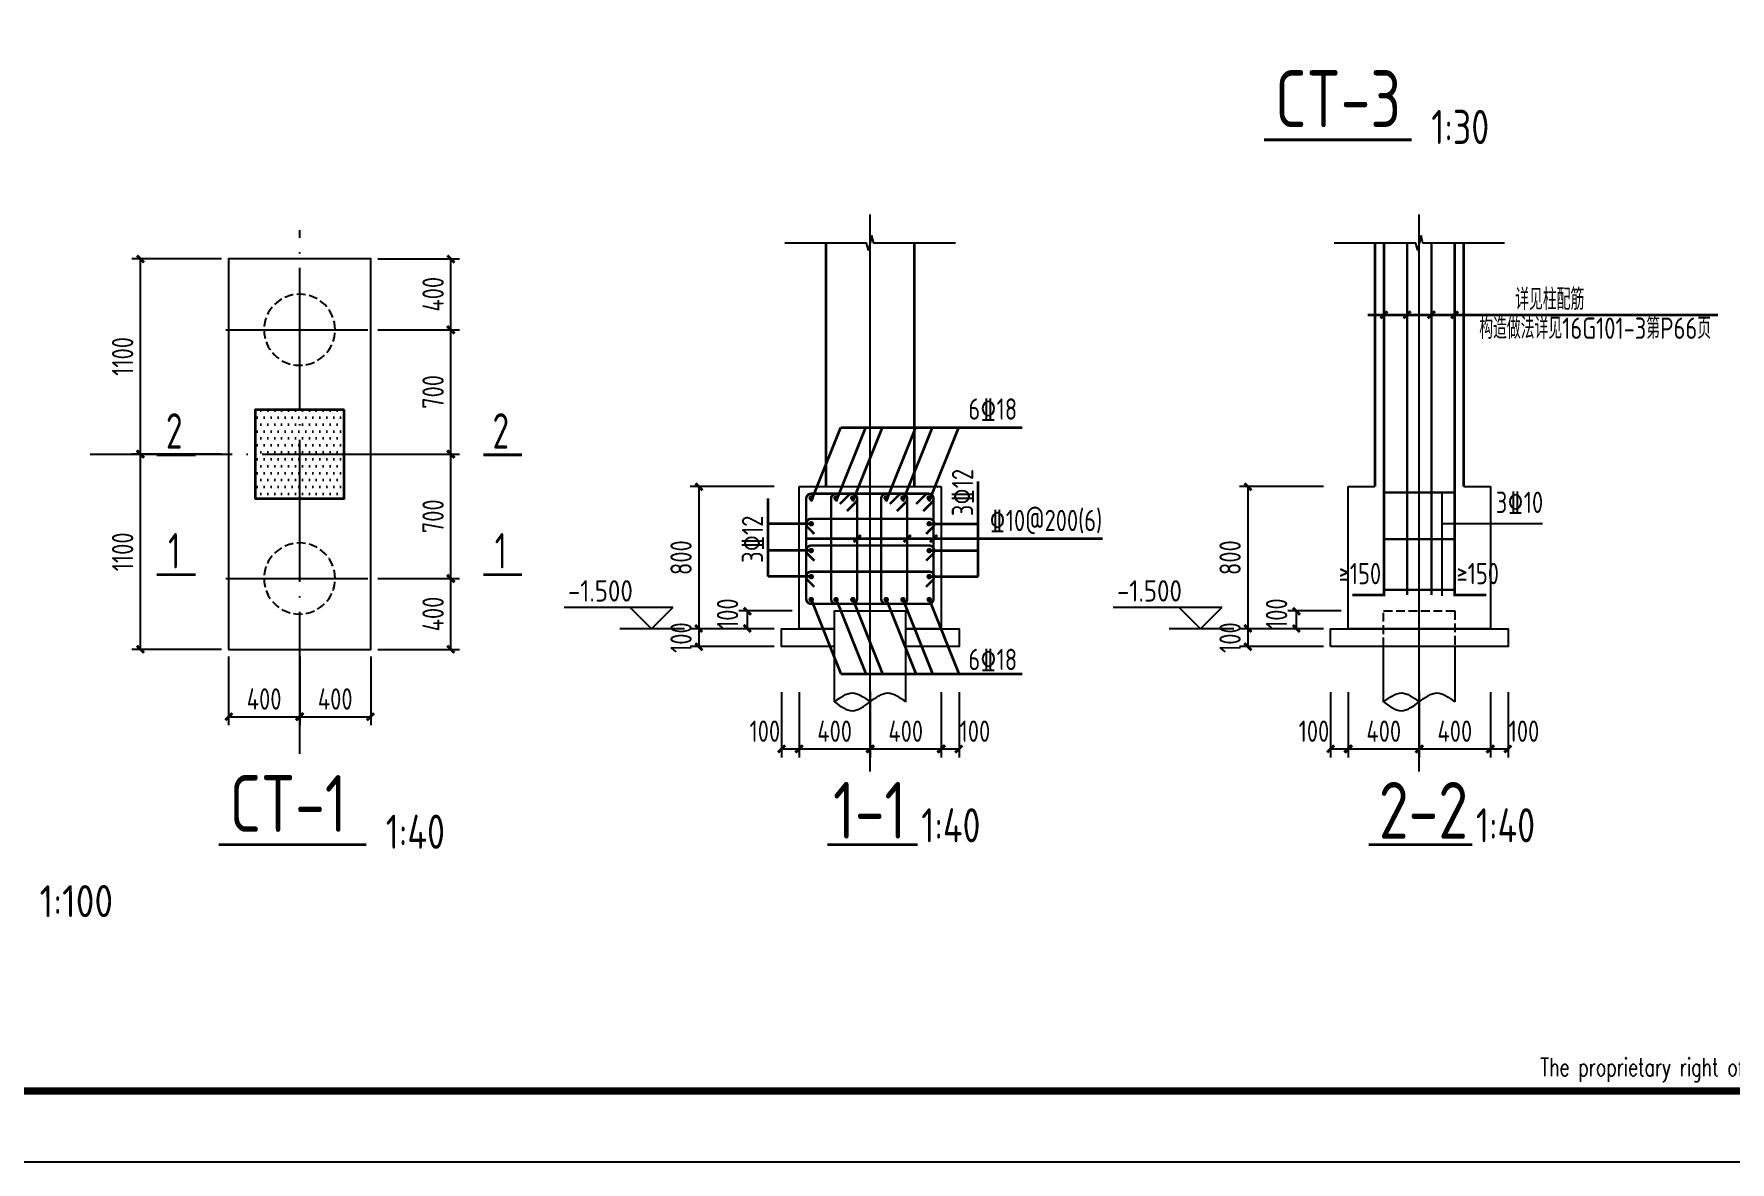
# Model space of a CAD drawing. Header units: millimetres. Extents: x 865490 to 879904, y 39442 to 44891.
# Drawn here: x 868209.7 to 868448.4, y 39455.4 to 39614.2 of the extents above; entities that cross this region are included whole.
import ezdxf
from ezdxf.enums import TextEntityAlignment as Align

# ---------------------------------------------------------------- set-up
doc = ezdxf.new("R2010")
doc.units = ezdxf.units.MM
doc.header["$LTSCALE"] = 1000
doc.header["$MEASUREMENT"] = 0
doc.linetypes.add('DASH', pattern=[0.35, 0.25, -0.1])
doc.linetypes.add('DOTE', pattern=[2.42, 2, -0.2, 0.02, -0.2])
for name, color, linetype in [('1507', 6, 'Continuous'), ('DIM', 7, 'Continuous'), ('DOTE', 1, 'DOTE'), ('垫层', 8, 'Continuous'), ('承台轮廓', 7, 'Continuous'), ('文字', 7, 'Continuous'), ('桩', 6, 'Continuous'), ('梁标注', 7, 'Continuous')]:
    doc.layers.add(name, color=color, linetype=linetype)
doc.layers.add('基础钢筋', color=1, linetype='Continuous', lineweight=50)
doc.layers.add('砼柱', color=2, linetype='Continuous', lineweight=35)
doc.styles.add('ECEC_TQ', font='txt_l.shx', dxfattribs={"bigfont": 'hztxt_l.shx'})
doc.styles.add('GBHZ', font='gbenor.shx', dxfattribs={"width": 0.9, "bigfont": 'gbcbig.shx'})
doc.dimstyles.new('Y40', dxfattribs={"dimscale": 0, "dimtxt": 3, "dimasz": 0.01, "dimexe": 1.2, "dimexo": 1, "dimgap": 1, "dimtad": 1, "dimdec": 0, "dimlfac": 40, "dimzin": 0, "dimdsep": 46, "dimtxsty": 'GBHZ', "dimblk1": 'DX', "dimblk2": 'DX', "dimsah": 1, "dimcen": 0.09, "dimdle": 1, "dimadec": 0, "dimazin": 0, "dimtfac": 1, "dimtdec": 0, "dimtix": 1, "dimtmove": 2, "dimatfit": 3, "dimldrblk": 'DX', "dimfxl": 0, "dimtolj": 1, "dimtzin": 0, "dimarcsym": 0})

# ---------------------------------------------------------------- blocks, each defined once
blk = doc.blocks.new('DX')
at = {"color": 0, "linetype": 'ByBlock', "const_width": 40}
blk.add_lwpolyline([(-54, -51), (46, 49)], dxfattribs=at)
blk = doc.blocks.new('*D1594')
at = {"layer": 'Defpoints', "color": 0, "transparency": 16777216}
for p in [(868314.87, 39530.47), (868303.26, 39527.97), (868314.87, 39527.97)]:
    blk.add_point(p, dxfattribs=at)
at = {"layer": 'dim', "color": 0, "lineweight": -2, "transparency": 16777216}
for p, q in [((868313.87, 39530.47), (868302.06, 39530.47)), ((868303.26, 39530.48), (868303.26, 39530.49)), ((868303.26, 39530.47), (868303.26, 39527.97)), ((868313.87, 39527.97), (868302.06, 39527.97)), ((868303.26, 39527.96), (868303.26, 39527.95))]:
    blk.add_line(p, q, dxfattribs=at)
at = {"layer": 'dim', "color": 0, "lineweight": -2, "transparency": 16777216, "xscale": 0.01, "yscale": 0.01, "zscale": 0.01}
for p, rotation in [((868303.26, 39530.47), 270), ((868303.26, 39527.97), 90)]:
    blk.add_blockref('DX', p, dxfattribs=dict(at, rotation=rotation))
at = {"layer": 'dim', "color": 0, "transparency": 16777216, "insert": (868300.76, 39529.22), "char_height": 3, "attachment_point": 5, "rotation": 90, "style": 'GBHZ'}
blk.add_mtext('\\A1;100', dxfattribs=at)
blk = doc.blocks.new('*D1595')
at = {"layer": 'Defpoints', "color": 0, "transparency": 16777216}
for p in [(868314.87, 39550.47), (868303.26, 39530.47), (868314.87, 39530.47)]:
    blk.add_point(p, dxfattribs=at)
at = {"layer": 'dim', "color": 0, "lineweight": -2, "transparency": 16777216}
for p, q in [((868313.87, 39550.47), (868302.06, 39550.47)), ((868303.26, 39550.46), (868303.26, 39530.48)), ((868313.87, 39530.47), (868302.06, 39530.47))]:
    blk.add_line(p, q, dxfattribs=at)
at = {"layer": 'dim', "color": 0, "lineweight": -2, "transparency": 16777216, "xscale": 0.01, "yscale": 0.01, "zscale": 0.01}
for p, rotation in [((868303.26, 39550.47), 90), ((868303.26, 39530.47), 270)]:
    blk.add_blockref('DX', p, dxfattribs=dict(at, rotation=rotation))
at = {"layer": 'dim', "color": 0, "transparency": 16777216, "insert": (868300.76, 39540.47), "char_height": 3, "attachment_point": 5, "rotation": 90, "style": 'GBHZ'}
blk.add_mtext('\\A1;800', dxfattribs=at)
blk = doc.blocks.new('*D1596')
at = {"layer": 'Defpoints', "color": 0, "transparency": 16777216}
for p in [(868314.87, 39522.55), (868317.37, 39522.55), (868317.37, 39513.55)]:
    blk.add_point(p, dxfattribs=at)
at = {"layer": 'dim', "color": 0, "lineweight": -2, "transparency": 16777216}
for p, q in [((868314.87, 39521.55), (868314.87, 39512.35)), ((868317.37, 39521.55), (868317.37, 39512.35)), ((868314.88, 39513.55), (868317.36, 39513.55))]:
    blk.add_line(p, q, dxfattribs=at)
at = {"layer": 'dim', "color": 0, "lineweight": -2, "transparency": 16777216, "xscale": 0.01, "yscale": 0.01, "zscale": 0.01, "rotation": 180}
blk.add_blockref('DX', (868314.87, 39513.55), dxfattribs=at)
at = {"layer": 'dim', "color": 0, "lineweight": -2, "transparency": 16777216, "xscale": 0.01, "yscale": 0.01, "zscale": 0.01}
blk.add_blockref('DX', (868317.37, 39513.55), dxfattribs=at)
at = {"layer": 'dim', "color": 0, "transparency": 16777216, "insert": (868312.55, 39516.05), "char_height": 3, "attachment_point": 5, "style": 'GBHZ'}
blk.add_mtext('\\A1;100', dxfattribs=at)
blk = doc.blocks.new('*D1597')
at = {"layer": 'Defpoints', "color": 0, "transparency": 16777216}
for p in [(868337.37, 39522.55), (868339.87, 39522.55), (868339.87, 39513.55)]:
    blk.add_point(p, dxfattribs=at)
at = {"layer": 'dim', "color": 0, "lineweight": -2, "transparency": 16777216}
for p, q in [((868337.37, 39521.55), (868337.37, 39512.35)), ((868339.87, 39521.55), (868339.87, 39512.35)), ((868337.38, 39513.55), (868339.86, 39513.55))]:
    blk.add_line(p, q, dxfattribs=at)
at = {"layer": 'dim', "color": 0, "lineweight": -2, "transparency": 16777216, "xscale": 0.01, "yscale": 0.01, "zscale": 0.01, "rotation": 180}
blk.add_blockref('DX', (868337.37, 39513.55), dxfattribs=at)
at = {"layer": 'dim', "color": 0, "lineweight": -2, "transparency": 16777216, "xscale": 0.01, "yscale": 0.01, "zscale": 0.01}
blk.add_blockref('DX', (868339.87, 39513.55), dxfattribs=at)
at = {"layer": 'dim', "color": 0, "transparency": 16777216, "insert": (868342.11, 39516.05), "char_height": 3, "attachment_point": 5, "style": 'GBHZ'}
blk.add_mtext('\\A1;100', dxfattribs=at)
blk = doc.blocks.new('*D1606')
at = {"layer": 'Defpoints', "color": 0, "transparency": 16777216}
for p in [(868317.37, 39522.55), (868327.37, 39522.65), (868327.37, 39513.55)]:
    blk.add_point(p, dxfattribs=at)
at = {"layer": 'dim', "color": 0, "lineweight": -2, "transparency": 16777216}
for p, q in [((868317.37, 39521.55), (868317.37, 39512.35)), ((868327.37, 39521.65), (868327.37, 39512.35)), ((868317.38, 39513.55), (868327.36, 39513.55))]:
    blk.add_line(p, q, dxfattribs=at)
at = {"layer": 'dim', "color": 0, "lineweight": -2, "transparency": 16777216, "xscale": 0.01, "yscale": 0.01, "zscale": 0.01, "rotation": 180}
blk.add_blockref('DX', (868317.37, 39513.55), dxfattribs=at)
at = {"layer": 'dim', "color": 0, "lineweight": -2, "transparency": 16777216, "xscale": 0.01, "yscale": 0.01, "zscale": 0.01}
blk.add_blockref('DX', (868327.37, 39513.55), dxfattribs=at)
at = {"layer": 'dim', "color": 0, "transparency": 16777216, "insert": (868322.37, 39516.05), "char_height": 3, "attachment_point": 5, "style": 'GBHZ'}
blk.add_mtext('\\A1;400', dxfattribs=at)
blk = doc.blocks.new('*D1607')
at = {"layer": 'Defpoints', "color": 0, "transparency": 16777216}
for p in [(868327.37, 39522.65), (868337.37, 39522.55), (868337.37, 39513.55)]:
    blk.add_point(p, dxfattribs=at)
at = {"layer": 'dim', "color": 0, "lineweight": -2, "transparency": 16777216}
for p, q in [((868327.37, 39521.65), (868327.37, 39512.35)), ((868337.37, 39521.55), (868337.37, 39512.35)), ((868327.38, 39513.55), (868337.36, 39513.55))]:
    blk.add_line(p, q, dxfattribs=at)
at = {"layer": 'dim', "color": 0, "lineweight": -2, "transparency": 16777216, "xscale": 0.01, "yscale": 0.01, "zscale": 0.01, "rotation": 180}
blk.add_blockref('DX', (868327.37, 39513.55), dxfattribs=at)
at = {"layer": 'dim', "color": 0, "lineweight": -2, "transparency": 16777216, "xscale": 0.01, "yscale": 0.01, "zscale": 0.01}
blk.add_blockref('DX', (868337.37, 39513.55), dxfattribs=at)
at = {"layer": 'dim', "color": 0, "transparency": 16777216, "insert": (868332.37, 39516.05), "char_height": 3, "attachment_point": 5, "style": 'GBHZ'}
blk.add_mtext('\\A1;400', dxfattribs=at)
blk = doc.blocks.new('*D1608')
at = {"layer": 'Defpoints', "color": 0, "transparency": 16777216}
for p in [(868310.09, 39532.97), (868317.37, 39532.97), (868314.87, 39530.47)]:
    blk.add_point(p, dxfattribs=at)
at = {"layer": 'dim', "color": 0, "lineweight": -2, "transparency": 16777216}
for p, q in [((868316.37, 39532.97), (868308.89, 39532.97)), ((868310.09, 39530.48), (868310.09, 39532.96)), ((868313.87, 39530.47), (868308.89, 39530.47))]:
    blk.add_line(p, q, dxfattribs=at)
at = {"layer": 'dim', "color": 0, "lineweight": -2, "transparency": 16777216, "xscale": 0.01, "yscale": 0.01, "zscale": 0.01}
for p, rotation in [((868310.09, 39532.97), 90), ((868310.09, 39530.47), 270)]:
    blk.add_blockref('DX', p, dxfattribs=dict(at, rotation=rotation))
at = {"layer": 'dim', "color": 0, "transparency": 16777216, "insert": (868307.3, 39532.59), "char_height": 3, "attachment_point": 5, "rotation": 90, "style": 'GBHZ'}
blk.add_mtext('\\A1;100', dxfattribs=at)
blk = doc.blocks.new('*D1609')
at = {"layer": 'Defpoints', "color": 0, "transparency": 16777216}
for p in [(868392.13, 39530.47), (868380.51, 39527.97), (868392.13, 39527.97)]:
    blk.add_point(p, dxfattribs=at)
at = {"layer": 'dim', "color": 0, "lineweight": -2, "transparency": 16777216}
for p, q in [((868391.13, 39530.47), (868379.31, 39530.47)), ((868380.51, 39530.48), (868380.51, 39530.49)), ((868380.51, 39530.47), (868380.51, 39527.97)), ((868391.13, 39527.97), (868379.31, 39527.97)), ((868380.51, 39527.96), (868380.51, 39527.95))]:
    blk.add_line(p, q, dxfattribs=at)
at = {"layer": 'dim', "color": 0, "lineweight": -2, "transparency": 16777216, "xscale": 0.01, "yscale": 0.01, "zscale": 0.01}
for p, rotation in [((868380.51, 39530.47), 270), ((868380.51, 39527.97), 90)]:
    blk.add_blockref('DX', p, dxfattribs=dict(at, rotation=rotation))
at = {"layer": 'dim', "color": 0, "transparency": 16777216, "insert": (868378.01, 39529.22), "char_height": 3, "attachment_point": 5, "rotation": 90, "style": 'GBHZ'}
blk.add_mtext('\\A1;100', dxfattribs=at)
blk = doc.blocks.new('*D1610')
at = {"layer": 'Defpoints', "color": 0, "transparency": 16777216}
for p in [(868392.13, 39550.47), (868380.51, 39530.47), (868392.13, 39530.47)]:
    blk.add_point(p, dxfattribs=at)
at = {"layer": 'dim', "color": 0, "lineweight": -2, "transparency": 16777216}
for p, q in [((868391.13, 39550.47), (868379.31, 39550.47)), ((868380.51, 39550.46), (868380.51, 39530.48)), ((868391.13, 39530.47), (868379.31, 39530.47))]:
    blk.add_line(p, q, dxfattribs=at)
at = {"layer": 'dim', "color": 0, "lineweight": -2, "transparency": 16777216, "xscale": 0.01, "yscale": 0.01, "zscale": 0.01}
for p, rotation in [((868380.51, 39550.47), 90), ((868380.51, 39530.47), 270)]:
    blk.add_blockref('DX', p, dxfattribs=dict(at, rotation=rotation))
at = {"layer": 'dim', "color": 0, "transparency": 16777216, "insert": (868378.01, 39540.47), "char_height": 3, "attachment_point": 5, "rotation": 90, "style": 'GBHZ'}
blk.add_mtext('\\A1;800', dxfattribs=at)
blk = doc.blocks.new('*D1611')
at = {"layer": 'Defpoints', "color": 0, "transparency": 16777216}
for p in [(868392.13, 39522.55), (868394.63, 39522.55), (868394.63, 39513.55)]:
    blk.add_point(p, dxfattribs=at)
at = {"layer": 'dim', "color": 0, "lineweight": -2, "transparency": 16777216}
for p, q in [((868392.13, 39521.55), (868392.13, 39512.35)), ((868394.63, 39521.55), (868394.63, 39512.35)), ((868392.14, 39513.55), (868394.62, 39513.55))]:
    blk.add_line(p, q, dxfattribs=at)
at = {"layer": 'dim', "color": 0, "lineweight": -2, "transparency": 16777216, "xscale": 0.01, "yscale": 0.01, "zscale": 0.01, "rotation": 180}
blk.add_blockref('DX', (868392.13, 39513.55), dxfattribs=at)
at = {"layer": 'dim', "color": 0, "lineweight": -2, "transparency": 16777216, "xscale": 0.01, "yscale": 0.01, "zscale": 0.01}
blk.add_blockref('DX', (868394.63, 39513.55), dxfattribs=at)
at = {"layer": 'dim', "color": 0, "transparency": 16777216, "insert": (868389.81, 39516.05), "char_height": 3, "attachment_point": 5, "style": 'GBHZ'}
blk.add_mtext('\\A1;100', dxfattribs=at)
blk = doc.blocks.new('*D1612')
at = {"layer": 'Defpoints', "color": 0, "transparency": 16777216}
for p in [(868414.63, 39522.55), (868417.13, 39522.55), (868417.13, 39513.55)]:
    blk.add_point(p, dxfattribs=at)
at = {"layer": 'dim', "color": 0, "lineweight": -2, "transparency": 16777216}
for p, q in [((868414.63, 39521.55), (868414.63, 39512.35)), ((868417.13, 39521.55), (868417.13, 39512.35)), ((868414.64, 39513.55), (868417.12, 39513.55))]:
    blk.add_line(p, q, dxfattribs=at)
at = {"layer": 'dim', "color": 0, "lineweight": -2, "transparency": 16777216, "xscale": 0.01, "yscale": 0.01, "zscale": 0.01, "rotation": 180}
blk.add_blockref('DX', (868414.63, 39513.55), dxfattribs=at)
at = {"layer": 'dim', "color": 0, "lineweight": -2, "transparency": 16777216, "xscale": 0.01, "yscale": 0.01, "zscale": 0.01}
blk.add_blockref('DX', (868417.13, 39513.55), dxfattribs=at)
at = {"layer": 'dim', "color": 0, "transparency": 16777216, "insert": (868419.36, 39516.05), "char_height": 3, "attachment_point": 5, "style": 'GBHZ'}
blk.add_mtext('\\A1;100', dxfattribs=at)
blk = doc.blocks.new('*D1613')
at = {"layer": 'Defpoints', "color": 0, "transparency": 16777216}
for p in [(868394.63, 39522.55), (868404.63, 39522.65), (868404.63, 39513.55)]:
    blk.add_point(p, dxfattribs=at)
at = {"layer": 'dim', "color": 0, "lineweight": -2, "transparency": 16777216}
for p, q in [((868394.63, 39521.55), (868394.63, 39512.35)), ((868404.63, 39521.65), (868404.63, 39512.35)), ((868394.64, 39513.55), (868404.62, 39513.55))]:
    blk.add_line(p, q, dxfattribs=at)
at = {"layer": 'dim', "color": 0, "lineweight": -2, "transparency": 16777216, "xscale": 0.01, "yscale": 0.01, "zscale": 0.01, "rotation": 180}
blk.add_blockref('DX', (868394.63, 39513.55), dxfattribs=at)
at = {"layer": 'dim', "color": 0, "lineweight": -2, "transparency": 16777216, "xscale": 0.01, "yscale": 0.01, "zscale": 0.01}
blk.add_blockref('DX', (868404.63, 39513.55), dxfattribs=at)
at = {"layer": 'dim', "color": 0, "transparency": 16777216, "insert": (868399.63, 39516.05), "char_height": 3, "attachment_point": 5, "style": 'GBHZ'}
blk.add_mtext('\\A1;400', dxfattribs=at)
blk = doc.blocks.new('*D1614')
at = {"layer": 'Defpoints', "color": 0, "transparency": 16777216}
for p in [(868404.63, 39522.65), (868414.63, 39522.55), (868414.63, 39513.55)]:
    blk.add_point(p, dxfattribs=at)
at = {"layer": 'dim', "color": 0, "lineweight": -2, "transparency": 16777216}
for p, q in [((868404.63, 39521.65), (868404.63, 39512.35)), ((868414.63, 39521.55), (868414.63, 39512.35)), ((868404.64, 39513.55), (868414.62, 39513.55))]:
    blk.add_line(p, q, dxfattribs=at)
at = {"layer": 'dim', "color": 0, "lineweight": -2, "transparency": 16777216, "xscale": 0.01, "yscale": 0.01, "zscale": 0.01, "rotation": 180}
blk.add_blockref('DX', (868404.63, 39513.55), dxfattribs=at)
at = {"layer": 'dim', "color": 0, "lineweight": -2, "transparency": 16777216, "xscale": 0.01, "yscale": 0.01, "zscale": 0.01}
blk.add_blockref('DX', (868414.63, 39513.55), dxfattribs=at)
at = {"layer": 'dim', "color": 0, "transparency": 16777216, "insert": (868409.63, 39516.05), "char_height": 3, "attachment_point": 5, "style": 'GBHZ'}
blk.add_mtext('\\A1;400', dxfattribs=at)
blk = doc.blocks.new('*D1615')
at = {"layer": 'Defpoints', "color": 0, "transparency": 16777216}
for p in [(868387.35, 39532.97), (868394.63, 39532.97), (868392.13, 39530.47)]:
    blk.add_point(p, dxfattribs=at)
at = {"layer": 'dim', "color": 0, "lineweight": -2, "transparency": 16777216}
for p, q in [((868393.63, 39532.97), (868386.15, 39532.97)), ((868387.35, 39530.48), (868387.35, 39532.96)), ((868391.13, 39530.47), (868386.15, 39530.47))]:
    blk.add_line(p, q, dxfattribs=at)
at = {"layer": 'dim', "color": 0, "lineweight": -2, "transparency": 16777216, "xscale": 0.01, "yscale": 0.01, "zscale": 0.01}
for p, rotation in [((868387.35, 39532.97), 90), ((868387.35, 39530.47), 270)]:
    blk.add_blockref('DX', p, dxfattribs=dict(at, rotation=rotation))
at = {"layer": 'dim', "color": 0, "transparency": 16777216, "insert": (868384.55, 39532.59), "char_height": 3, "attachment_point": 5, "rotation": 90, "style": 'GBHZ'}
blk.add_mtext('\\A1;100', dxfattribs=at)
blk = doc.blocks.new('*D2481')
at = {"layer": 'Defpoints', "color": 0, "transparency": 16777216}
for p in [(868224.69, 39555.04), (868237.1, 39555.04), (868237.1, 39527.54)]:
    blk.add_point(p, dxfattribs=at)
at = {"layer": 'dim', "color": 0, "lineweight": -2, "transparency": 16777216}
for p, q in [((868236.1, 39555.04), (868223.49, 39555.04)), ((868224.69, 39527.55), (868224.69, 39555.03)), ((868236.1, 39527.54), (868223.49, 39527.54))]:
    blk.add_line(p, q, dxfattribs=at)
at = {"layer": 'dim', "color": 0, "lineweight": -2, "transparency": 16777216, "xscale": 0.01, "yscale": 0.01, "zscale": 0.01}
for p, rotation in [((868224.69, 39555.04), 90), ((868224.69, 39527.54), 270)]:
    blk.add_blockref('DX', p, dxfattribs=dict(at, rotation=rotation))
at = {"layer": 'dim', "color": 0, "transparency": 16777216, "insert": (868222.19, 39541.29), "char_height": 3, "attachment_point": 5, "rotation": 90, "style": 'GBHZ'}
blk.add_mtext('\\A1;1100', dxfattribs=at)
blk = doc.blocks.new('*D2482')
at = {"layer": 'Defpoints', "color": 0, "transparency": 16777216}
for p in [(868224.69, 39582.54), (868237.1, 39582.54), (868237.1, 39555.04)]:
    blk.add_point(p, dxfattribs=at)
at = {"layer": 'dim', "color": 0, "lineweight": -2, "transparency": 16777216}
for p, q in [((868236.1, 39582.54), (868223.49, 39582.54)), ((868224.69, 39555.05), (868224.69, 39582.53)), ((868236.1, 39555.04), (868223.49, 39555.04))]:
    blk.add_line(p, q, dxfattribs=at)
at = {"layer": 'dim', "color": 0, "lineweight": -2, "transparency": 16777216, "xscale": 0.01, "yscale": 0.01, "zscale": 0.01}
for p, rotation in [((868224.69, 39582.54), 90), ((868224.69, 39555.04), 270)]:
    blk.add_blockref('DX', p, dxfattribs=dict(at, rotation=rotation))
at = {"layer": 'dim', "color": 0, "transparency": 16777216, "insert": (868222.19, 39568.79), "char_height": 3, "attachment_point": 5, "rotation": 90, "style": 'GBHZ'}
blk.add_mtext('\\A1;1100', dxfattribs=at)
blk = doc.blocks.new('*D2483')
at = {"layer": 'Defpoints', "color": 0, "transparency": 16777216}
for p in [(868237.1, 39527.54), (868247.1, 39527.54), (868247.1, 39518.08)]:
    blk.add_point(p, dxfattribs=at)
at = {"layer": 'dim', "color": 0, "lineweight": -2, "transparency": 16777216}
for p, q in [((868237.1, 39526.54), (868237.1, 39516.88)), ((868247.1, 39526.54), (868247.1, 39516.88)), ((868237.11, 39518.08), (868247.09, 39518.08))]:
    blk.add_line(p, q, dxfattribs=at)
at = {"layer": 'dim', "color": 0, "lineweight": -2, "transparency": 16777216, "xscale": 0.01, "yscale": 0.01, "zscale": 0.01, "rotation": 180}
blk.add_blockref('DX', (868237.1, 39518.08), dxfattribs=at)
at = {"layer": 'dim', "color": 0, "lineweight": -2, "transparency": 16777216, "xscale": 0.01, "yscale": 0.01, "zscale": 0.01}
blk.add_blockref('DX', (868247.1, 39518.08), dxfattribs=at)
at = {"layer": 'dim', "color": 0, "transparency": 16777216, "insert": (868242.1, 39520.58), "char_height": 3, "attachment_point": 5, "style": 'GBHZ'}
blk.add_mtext('\\A1;400', dxfattribs=at)
blk = doc.blocks.new('*D2484')
at = {"layer": 'Defpoints', "color": 0, "transparency": 16777216}
for p in [(868247.1, 39527.54), (868257.1, 39527.54), (868257.1, 39518.08)]:
    blk.add_point(p, dxfattribs=at)
at = {"layer": 'dim', "color": 0, "lineweight": -2, "transparency": 16777216}
for p, q in [((868247.1, 39526.54), (868247.1, 39516.88)), ((868257.1, 39526.54), (868257.1, 39516.88)), ((868247.11, 39518.08), (868257.09, 39518.08))]:
    blk.add_line(p, q, dxfattribs=at)
at = {"layer": 'dim', "color": 0, "lineweight": -2, "transparency": 16777216, "xscale": 0.01, "yscale": 0.01, "zscale": 0.01, "rotation": 180}
blk.add_blockref('DX', (868247.1, 39518.08), dxfattribs=at)
at = {"layer": 'dim', "color": 0, "lineweight": -2, "transparency": 16777216, "xscale": 0.01, "yscale": 0.01, "zscale": 0.01}
blk.add_blockref('DX', (868257.1, 39518.08), dxfattribs=at)
at = {"layer": 'dim', "color": 0, "transparency": 16777216, "insert": (868252.1, 39520.58), "char_height": 3, "attachment_point": 5, "style": 'GBHZ'}
blk.add_mtext('\\A1;400', dxfattribs=at)
blk = doc.blocks.new('*D2485')
at = {"layer": 'Defpoints', "color": 0, "transparency": 16777216}
for p in [(868257.1, 39537.54), (868268.37, 39537.54), (868257.1, 39527.54)]:
    blk.add_point(p, dxfattribs=at)
at = {"layer": 'dim', "color": 0, "lineweight": -2, "transparency": 16777216}
for p, q in [((868258.1, 39537.54), (868269.57, 39537.54)), ((868268.37, 39527.55), (868268.37, 39537.53)), ((868258.1, 39527.54), (868269.57, 39527.54))]:
    blk.add_line(p, q, dxfattribs=at)
at = {"layer": 'dim', "color": 0, "lineweight": -2, "transparency": 16777216, "xscale": 0.01, "yscale": 0.01, "zscale": 0.01}
for p, rotation in [((868268.37, 39537.54), 90), ((868268.37, 39527.54), 270)]:
    blk.add_blockref('DX', p, dxfattribs=dict(at, rotation=rotation))
at = {"layer": 'dim', "color": 0, "transparency": 16777216, "insert": (868265.87, 39532.54), "char_height": 3, "attachment_point": 5, "rotation": 90, "style": 'GBHZ'}
blk.add_mtext('\\A1;400', dxfattribs=at)
blk = doc.blocks.new('*D2486')
at = {"layer": 'Defpoints', "color": 0, "transparency": 16777216}
for p in [(868257.1, 39555.04), (868268.37, 39555.04), (868257.1, 39537.54)]:
    blk.add_point(p, dxfattribs=at)
at = {"layer": 'dim', "color": 0, "lineweight": -2, "transparency": 16777216}
for p, q in [((868258.1, 39555.04), (868269.57, 39555.04)), ((868268.37, 39537.55), (868268.37, 39555.03)), ((868258.1, 39537.54), (868269.57, 39537.54))]:
    blk.add_line(p, q, dxfattribs=at)
at = {"layer": 'dim', "color": 0, "lineweight": -2, "transparency": 16777216, "xscale": 0.01, "yscale": 0.01, "zscale": 0.01}
for p, rotation in [((868268.37, 39555.04), 90), ((868268.37, 39537.54), 270)]:
    blk.add_blockref('DX', p, dxfattribs=dict(at, rotation=rotation))
at = {"layer": 'dim', "color": 0, "transparency": 16777216, "insert": (868265.87, 39546.29), "char_height": 3, "attachment_point": 5, "rotation": 90, "style": 'GBHZ'}
blk.add_mtext('\\A1;700', dxfattribs=at)
blk = doc.blocks.new('*D2487')
at = {"layer": 'Defpoints', "color": 0, "transparency": 16777216}
for p in [(868257.1, 39572.54), (868268.37, 39572.54), (868257.1, 39555.04)]:
    blk.add_point(p, dxfattribs=at)
at = {"layer": 'dim', "color": 0, "lineweight": -2, "transparency": 16777216}
for p, q in [((868258.1, 39572.54), (868269.57, 39572.54)), ((868268.37, 39555.05), (868268.37, 39572.53)), ((868258.1, 39555.04), (868269.57, 39555.04))]:
    blk.add_line(p, q, dxfattribs=at)
at = {"layer": 'dim', "color": 0, "lineweight": -2, "transparency": 16777216, "xscale": 0.01, "yscale": 0.01, "zscale": 0.01}
for p, rotation in [((868268.37, 39572.54), 90), ((868268.37, 39555.04), 270)]:
    blk.add_blockref('DX', p, dxfattribs=dict(at, rotation=rotation))
at = {"layer": 'dim', "color": 0, "transparency": 16777216, "insert": (868265.87, 39563.79), "char_height": 3, "attachment_point": 5, "rotation": 90, "style": 'GBHZ'}
blk.add_mtext('\\A1;700', dxfattribs=at)
blk = doc.blocks.new('*D2480')
at = {"layer": 'Defpoints', "color": 0, "transparency": 16777216}
for p in [(868257.1, 39582.54), (868268.37, 39582.54), (868257.1, 39572.54)]:
    blk.add_point(p, dxfattribs=at)
at = {"layer": 'dim', "color": 0, "lineweight": -2, "transparency": 16777216}
for p, q in [((868258.1, 39582.54), (868269.57, 39582.54)), ((868268.37, 39572.55), (868268.37, 39582.53)), ((868258.1, 39572.54), (868269.57, 39572.54))]:
    blk.add_line(p, q, dxfattribs=at)
at = {"layer": 'dim', "color": 0, "lineweight": -2, "transparency": 16777216, "xscale": 0.01, "yscale": 0.01, "zscale": 0.01}
for p, rotation in [((868268.37, 39582.54), 90), ((868268.37, 39572.54), 270)]:
    blk.add_blockref('DX', p, dxfattribs=dict(at, rotation=rotation))
at = {"layer": 'dim', "color": 0, "transparency": 16777216, "insert": (868265.87, 39577.54), "char_height": 3, "attachment_point": 5, "rotation": 90, "style": 'GBHZ'}
blk.add_mtext('\\A1;400', dxfattribs=at)

msp = doc.modelspace()

# ---------------------------------------------------------------- hatches: boundary and pattern name
at = {"layer": '砼柱'}
h = msp.add_hatch(dxfattribs=at)
h.set_pattern_fill('DOTS', color=256, scale=15.625, style=0)
h.set_pattern_definition([(0, (568658.6199, 143121.7166), (0.48828125, 0.9765625), [0, -0.9765625])])
h.paths.add_polyline_path([(868253.352, 39561.289), (868240.852, 39561.289), (868240.852, 39548.789), (868253.352, 39548.789)])

# ---------------------------------------------------------------- linework, layer by layer
at = {"color": 7}
for p, q in [((868299.606, 39533.468), (868284.307, 39533.468)), ((868296.606, 39530.468), (868293.606, 39533.468)), ((868299.606, 39533.468), (868296.606, 39530.468)), ((868376.864, 39533.468), (868361.565, 39533.468)), ((868373.864, 39530.468), (868370.864, 39533.468)), ((868376.864, 39533.468), (868373.864, 39530.468)), ((868301.256, 39530.468), (868292.156, 39530.468)), ((868378.514, 39530.468), (868369.414, 39530.468))]:
    msp.add_line(p, q, dxfattribs=at)
msp.add_line((868642.597, 39455.411), (867591.347, 39455.411))
at = {"color": 0, "const_width": 1}
msp.add_lwpolyline([(868632.597, 39465.411), (867616.347, 39465.411), (867616.347, 40039.411), (868632.597, 40039.411)], close=True, dxfattribs=at)
at = {"layer": '1507', "linetype": 'DASH', "ltscale": 0.005}
for points in [[(868252.085, 39572.539, 1), (868242.085, 39572.539, 1)], [(868252.085, 39537.539, 1), (868242.085, 39537.539, 1)]]:
    msp.add_lwpolyline(points, format="xyb", close=True, dxfattribs=at)
at = {"layer": 'DOTE', "color": 8, "ltscale": 8}
for p, q in [((868327.374, 39510.389), (868327.374, 39588.749)), ((868404.631, 39510.389), (868404.631, 39588.749))]:
    msp.add_line(p, q, dxfattribs=at)
at = {"layer": 'DOTE', "linetype": 'DOTE', "ltscale": 0.01}
for p, q in [((868247.102, 39512.855), (868247.102, 39586.539)), ((868236.693, 39572.539), (868265.124, 39572.539)), ((868217.602, 39555.039), (868261.102, 39555.039)), ((868236.693, 39537.539), (868265.124, 39537.539))]:
    msp.add_line(p, q, dxfattribs=at)
at = {"layer": '垫层'}
for points in [[(868322.357, 39527.968), (868314.874, 39527.968), (868314.874, 39530.468), (868322.357, 39530.468)], [(868332.357, 39530.468), (868339.874, 39530.468), (868339.874, 39527.968), (868332.357, 39527.968)]]:
    msp.add_lwpolyline(points, dxfattribs=at)
msp.add_lwpolyline([(868392.131, 39527.968), (868392.131, 39530.468), (868417.131, 39530.468), (868417.131, 39527.968)], close=True, dxfattribs=at)
at = {"layer": '基础钢筋', "const_width": 0.35}
for points in [[(868399.66, 39584.749), (868399.66, 39535.218), (868395.188, 39535.218)], [(868402.918, 39535.218), (868402.918, 39584.749)], [(868406.345, 39535.218), (868406.345, 39584.749)], [(868409.603, 39584.749), (868409.603, 39535.218), (868414.075, 39535.218)], [(868399.66, 39549.628), (868409.603, 39549.628)], [(868399.66, 39543.075), (868409.603, 39543.075)], [(868399.66, 39535.937), (868409.603, 39535.937)]]:
    msp.add_lwpolyline(points, dxfattribs=at)
for points in [[(868334.827, 39547.022), (868336.071, 39548.266, 0.6681786), (868335.574, 39549.468), (868319.078, 39549.468, 0.4142136), (868318.374, 39548.764), (868318.374, 39534.672, 0.4142136), (868319.078, 39533.968), (868335.574, 39533.968, 0.4142136), (868336.278, 39534.672), (868336.278, 39548.764, 0.6681786), (868335.076, 39549.262), (868333.831, 39548.017)], [(868324.084, 39547.022), (868325.328, 39548.266, 0.6681786), (868324.831, 39549.468), (868322.576, 39549.468, 0.4142136), (868321.872, 39548.764), (868321.872, 39534.672, 0.4142136), (868322.576, 39533.968), (868324.831, 39533.968, 0.4142136), (868325.535, 39534.672), (868325.535, 39548.764, 0.6681786), (868324.333, 39549.262), (868323.088, 39548.017)], [(868331.133, 39547.022), (868332.377, 39548.266, 0.6681786), (868331.88, 39549.468), (868329.625, 39549.468, 0.4142136), (868328.921, 39548.764), (868328.921, 39534.672, 0.4142136), (868329.625, 39533.968), (868331.88, 39533.968, 0.4142136), (868332.584, 39534.672), (868332.584, 39548.764, 0.6681786), (868331.382, 39549.262), (868330.137, 39548.017)], [(868319.513, 39543.811), (868318.58, 39544.745, -0.6681786), (868319.078, 39545.946), (868335.67, 39545.946, -0.6681786), (868336.167, 39544.745), (868335.234, 39543.811)], [(868319.513, 39540.037), (868318.58, 39540.97, -0.6681786), (868319.078, 39542.172), (868335.67, 39542.172, -0.6681786), (868336.167, 39540.97), (868335.234, 39540.037)], [(868319.513, 39536.368), (868318.58, 39537.301, -0.6681786), (868319.078, 39538.503), (868335.67, 39538.503, -0.6681786), (868336.167, 39537.301), (868335.234, 39536.368)]]:
    msp.add_lwpolyline(points, format="xyb", dxfattribs=at)
at = {"layer": '基础钢筋', "const_width": 0.385}
for points in [[(868319.266, 39548.868, -1), (868318.881, 39548.868, -1)], [(868322.764, 39548.868, -1), (868322.379, 39548.868, -1)], [(868324.738, 39548.868, 1), (868325.123, 39548.868, 1)], [(868329.813, 39548.868, -1), (868329.428, 39548.868, -1)], [(868331.787, 39548.868, 1), (868332.172, 39548.868, 1)], [(868335.481, 39548.868, 1), (868335.866, 39548.868, 1)], [(868319.266, 39545.242, 1), (868318.881, 39545.242, 1)], [(868335.481, 39545.242, -1), (868335.866, 39545.242, -1)], [(868319.266, 39541.468, 1), (868318.881, 39541.468, 1)], [(868335.481, 39541.468, -1), (868335.866, 39541.468, -1)], [(868319.266, 39537.799, 1), (868318.881, 39537.799, 1)], [(868335.481, 39537.799, -1), (868335.866, 39537.799, -1)], [(868319.266, 39534.567, 1), (868318.881, 39534.567, 1)], [(868322.764, 39534.567, 1), (868322.379, 39534.567, 1)], [(868324.738, 39534.567, -1), (868325.123, 39534.567, -1)], [(868329.813, 39534.567, 1), (868329.428, 39534.567, 1)], [(868331.787, 39534.567, -1), (868332.172, 39534.567, -1)], [(868335.481, 39534.567, -1), (868335.866, 39534.567, -1)]]:
    msp.add_lwpolyline(points, format="xyb", close=True, dxfattribs=at)
at = {"layer": '承台轮廓'}
for p, q in [((868317.374, 39530.468), (868317.374, 39550.468)), ((868317.374, 39550.468), (868337.374, 39550.468)), ((868337.374, 39550.468), (868337.374, 39530.468)), ((868394.631, 39530.468), (868394.631, 39550.468)), ((868394.631, 39550.468), (868398.381, 39550.468)), ((868410.881, 39550.468), (868414.631, 39550.468)), ((868414.631, 39550.468), (868414.631, 39530.468)), ((868322.357, 39530.468), (868317.374, 39530.468)), ((868337.374, 39530.468), (868332.357, 39530.468)), ((868414.631, 39530.468), (868394.631, 39530.468))]:
    msp.add_line(p, q, dxfattribs=at)
for points in [[(868339.374, 39584.749), (868327.874, 39584.749), (868327.624, 39585.749), (868327.124, 39583.749), (868326.874, 39584.749), (868315.374, 39584.749)], [(868416.631, 39584.749), (868405.131, 39584.749), (868404.881, 39585.749), (868404.381, 39583.749), (868404.131, 39584.749), (868392.631, 39584.749)]]:
    msp.add_lwpolyline(points, dxfattribs=at)
msp.add_lwpolyline([(868237.102, 39527.539), (868257.102, 39527.539), (868257.102, 39582.539), (868237.102, 39582.539)], close=True, dxfattribs=at)
at = {"layer": '文字', "color": 6, "const_width": 0.4}
for points in [[(868382.788, 39599.265), (868403.559, 39599.265)], [(868235.688, 39500.083), (868256.46, 39500.083)], [(868321.357, 39500.083), (868334.07, 39500.083)], [(868397.528, 39500.083), (868412.108, 39500.083)]]:
    msp.add_lwpolyline(points, dxfattribs=at)
at = {"layer": '文字', "color": 0, "const_width": 0.4}
for points in [[(868226.971, 39554.929), (868232.455, 39554.929)], [(868272.919, 39554.929), (868278.403, 39554.929)], [(868226.971, 39538.066), (868232.455, 39538.066)], [(868272.919, 39538.066), (868278.403, 39538.066)]]:
    msp.add_lwpolyline(points, dxfattribs=at)
at = {"layer": '桩'}
for p, q in [((868322.357, 39520.174), (868322.357, 39529.635)), ((868332.357, 39529.635), (868332.357, 39520.174)), ((868399.615, 39520.174), (868399.615, 39527.968)), ((868409.615, 39527.968), (868409.615, 39520.174))]:
    msp.add_line(p, q, dxfattribs=at)
msp.add_lwpolyline([(868322.357, 39529.635), (868322.357, 39532.968), (868332.357, 39532.968), (868332.357, 39529.635)], dxfattribs=at)
at = {"layer": '桩', "linetype": 'DASH', "ltscale": 0.005}
msp.add_lwpolyline([(868399.615, 39527.968), (868399.615, 39532.968), (868409.615, 39532.968), (868409.615, 39527.968)], dxfattribs=at)
at = {"layer": '桩'}
for points in [[(868322.357, 39520.174), (868324.857, 39518.924), (868327.357, 39520.174), (868329.857, 39521.424), (868332.357, 39520.174)], [(868322.357, 39520.174), (868324.857, 39521.424), (868327.357, 39520.174)], [(868399.615, 39520.174), (868402.115, 39518.924), (868404.615, 39520.174), (868407.115, 39521.424), (868409.615, 39520.174)], [(868399.615, 39520.174), (868402.115, 39521.424), (868404.615, 39520.174)]]:
    msp.add_spline(points, degree=3, dxfattribs=at)
at = {"layer": '梁标注', "linetype": 'Continuous'}
for p, q in [((868407.861, 39535.104), (868407.861, 39549.628)), ((868407.861, 39545.268), (868421.988, 39545.268))]:
    msp.add_line(p, q, dxfattribs=at)
at = {"layer": '砼柱'}
for p, q in [((868321.124, 39584.749), (868321.124, 39550.468)), ((868333.624, 39550.468), (868333.624, 39584.749)), ((868398.381, 39584.749), (868398.381, 39550.468)), ((868410.881, 39550.468), (868410.881, 39584.749)), ((868397.381, 39574.651), (868446.636, 39574.651)), ((868319.074, 39548.368), (868323.239, 39558.793)), ((868322.572, 39548.368), (868326.737, 39558.793)), ((868323.239, 39558.793), (868348.76, 39558.793)), ((868324.931, 39548.368), (868329.096, 39558.793)), ((868329.621, 39548.368), (868333.786, 39558.793)), ((868331.98, 39548.368), (868336.144, 39558.793)), ((868335.674, 39548.368), (868339.838, 39558.793)), ((868342.55, 39537.799), (868342.55, 39551.169)), ((868313.037, 39537.799), (868313.037, 39548.796)), ((868319.174, 39545.242), (868313.037, 39545.242)), ((868335.524, 39545.242), (868342.55, 39545.242)), ((868318.374, 39543.162), (868360.035, 39543.162)), ((868319.174, 39541.468), (868313.037, 39541.468)), ((868335.524, 39541.468), (868342.55, 39541.468)), ((868319.174, 39537.799), (868313.037, 39537.799)), ((868335.524, 39537.799), (868342.55, 39537.799)), ((868319.074, 39534.567), (868323.239, 39524.142)), ((868322.572, 39534.567), (868326.737, 39524.142)), ((868324.931, 39534.567), (868329.096, 39524.142)), ((868329.621, 39534.567), (868333.786, 39524.142)), ((868331.98, 39534.567), (868336.144, 39524.142)), ((868335.674, 39534.567), (868339.838, 39524.142)), ((868323.239, 39524.142), (868348.76, 39524.142))]:
    msp.add_line(p, q, dxfattribs=at)
msp.add_lwpolyline([(868253.352, 39561.289), (868240.852, 39561.289), (868240.852, 39548.789), (868253.352, 39548.789), (868253.352, 39561.289, 1000)], format="xyb", dxfattribs=at)

# ---------------------------------------------------------------- block references
at = {"layer": 'dim', "xscale": 0.01000000000931323, "yscale": 0.01000000000931323, "zscale": 0.01000000000931323, "rotation": 180}
for p in [(868399.622, 39574.639), (868402.879, 39574.639), (868406.306, 39574.639), (868409.564, 39574.639), (868325.496, 39543.151), (868332.545, 39543.151), (868336.239, 39543.151)]:
    msp.add_blockref('DX', p, dxfattribs=at)

# ---------------------------------------------------------------- texts
at = {"color": 7, "style": 'GBHZ'}
for p in [(868284.841, 39534.295), (868362.098, 39534.295)]:
    msp.add_text('-1.500', height=3, dxfattribs=at).set_placement(p)
at = {"ltscale": 2, "style": 'GBHZ'}
msp.add_text('1:100', height=4.5, rotation=0.20444, dxfattribs=at).set_placement((868210.517, 39489.865))
at = {"style": 'ECEC_TQ', "width": 0.72}
msp.add_text('The proprietary right of this document belongs to Anhui Huadong Chemical And Medical Engineering  Co.,Ltd.  and any replication or transfer to the 3rd. side is forbidden without its permission. ', height=2.5, dxfattribs=at).set_placement((868542.597, 39468.411), align=Align.MIDDLE)
at = {"layer": '文字', "color": 6, "style": 'GBHZ', "width": 0.9}
for s, height, p in [('CT-3', 8, (868384.336, 39601.06)), ('1:30', 4.8, (868406.314, 39598.678)), ('CT-1', 8, (868237.236, 39501.878)), ('1:40', 4.8, (868259.215, 39499.496))]:
    msp.add_text(s, height=height, dxfattribs=at).set_placement(p)
at = {"layer": '文字', "color": 0, "style": 'GBHZ', "width": 0.8}
for s, p in [('2', (868229.451, 39558.302)), ('2', (868275.399, 39558.302)), ('1', (868229.451, 39541.439)), ('1', (868275.399, 39541.439))]:
    msp.add_text(s, height=5, dxfattribs=at).set_placement(p, align=Align.MIDDLE)
at = {"layer": '文字', "color": 6, "style": 'GBHZ', "width": 0.9}
for s, height, p in [('1-1', 8, (868327.302, 39504.909)), ('2-2', 8, (868405.212, 39504.909)), ('1:40', 4.8, (868338.725, 39502.814)), ('1:40', 4.8, (868416.763, 39502.814))]:
    msp.add_text(s, height=height, dxfattribs=at).set_placement(p, align=Align.MIDDLE)
at = {"layer": '梁标注', "linetype": 'Continuous', "style": 'GBHZ', "width": 0.9}
for s, p in [('详见柱配筋', (868418.128, 39575.329)), ('构造做法详见16G101-3第P66页', (868413.068, 39571.26)), ('6%%13218', (868341.179, 39559.882)), ('%%13210@200(6)', (868344.136, 39544.202)), ('6%%13218', (868341.179, 39524.647))]:
    msp.add_text(s, height=3, dxfattribs=at).set_placement(p)
for p in [(868341.86, 39546.307), (868312.305, 39539.735)]:
    msp.add_text('3%%13212', height=3, rotation=90, dxfattribs=at).set_placement(p)
for s, p in [('3%%13210', (868422.057, 39545.858)), ('≥150', (868399.261, 39535.83)), ('≥150', (868415.841, 39535.83))]:
    msp.add_text(s, height=3, dxfattribs=at).set_placement(p, align=Align.BOTTOM_RIGHT)

# ---------------------------------------------------------------- dimensions: what is measured, and where the dimension line sits
at = {"layer": 'dim'}
for base, p1, p2, picture, middle in [((868224.69, 39582.539), (868237.102, 39555.039), (868237.102, 39582.539), '*D2482', (868222.19, 39568.789)), ((868268.368, 39582.539), (868257.102, 39572.539), (868257.102, 39582.539), '*D2480', (868265.868, 39577.539)), ((868268.368, 39572.539), (868257.102, 39555.039), (868257.102, 39572.539), '*D2487', (868265.868, 39563.789)), ((868224.69, 39555.039), (868237.102, 39527.539), (868237.102, 39555.039), '*D2481', (868222.19, 39541.289)), ((868268.368, 39555.039), (868257.102, 39537.539), (868257.102, 39555.039), '*D2486', (868265.868, 39546.289)), ((868268.368, 39537.539), (868257.102, 39527.539), (868257.102, 39537.539), '*D2485', (868265.868, 39532.539))]:
    dim = msp.add_linear_dim(base=base, p1=p1, p2=p2, angle=90, dimstyle='Y40', override={"dimscale": 1}, dxfattribs=at)
    dim.commit()
    dim.dimension.update_dxf_attribs({"geometry": picture, "text_midpoint": middle})
for p1, p2, picture, middle in [((868314.874, 39550.468), (868314.874, 39530.468), '*D1595', (868300.756, 39540.468)), ((868392.131, 39550.468), (868392.131, 39530.468), '*D1610', (868378.014, 39540.468))]:
    dim = msp.add_aligned_dim(p1=p1, p2=p2, distance=-11.618, text='800', dimstyle='Y40', override={"dimscale": 1}, dxfattribs=at)
    dim.commit()
    dim.dimension.update_dxf_attribs({"geometry": picture, "text_midpoint": middle})
for base, p1, p2, angle, picture, middle, dimtype in [((868310.088, 39532.968), (868314.874, 39530.468), (868317.374, 39532.968), 90, '*D1608', (868307.296, 39532.591), 160), ((868387.345, 39532.968), (868392.131, 39530.468), (868394.631, 39532.968), 90, '*D1615', (868384.554, 39532.591), 160), ((868317.374, 39513.551), (868314.874, 39522.551), (868317.374, 39522.551), 0, '*D1596', (868312.552, 39516.051), 161), ((868339.874, 39513.551), (868337.374, 39522.551), (868339.874, 39522.551), 0, '*D1597', (868342.107, 39516.051), 161), ((868394.631, 39513.551), (868392.131, 39522.551), (868394.631, 39522.551), 0, '*D1611', (868389.81, 39516.051), 161), ((868417.131, 39513.551), (868414.631, 39522.551), (868417.131, 39522.551), 0, '*D1612', (868419.365, 39516.051), 161)]:
    dim = msp.add_linear_dim(base=base, p1=p1, p2=p2, angle=angle, dimstyle='Y40', override={"dimscale": 1}, dxfattribs=at)
    dim.commit()
    dim.dimension.update_dxf_attribs({"geometry": picture, "text_midpoint": middle, "dimtype": dimtype})
for p1, p2, picture, middle in [((868314.874, 39530.468), (868314.874, 39527.968), '*D1594', (868300.756, 39529.218)), ((868392.131, 39530.468), (868392.131, 39527.968), '*D1609', (868378.014, 39529.218))]:
    dim = msp.add_aligned_dim(p1=p1, p2=p2, distance=-11.618, dimstyle='Y40', override={"dimscale": 1}, dxfattribs=at)
    dim.commit()
    dim.dimension.update_dxf_attribs({"geometry": picture, "text_midpoint": middle})
for base, p1, p2, picture, middle in [((868247.102, 39518.079), (868237.102, 39527.539), (868247.102, 39527.539), '*D2483', (868242.102, 39520.579)), ((868257.102, 39518.079), (868247.102, 39527.539), (868257.102, 39527.539), '*D2484', (868252.102, 39520.579)), ((868327.374, 39513.551), (868317.374, 39522.551), (868327.374, 39522.647), '*D1606', (868322.374, 39516.051)), ((868337.374, 39513.551), (868327.374, 39522.647), (868337.374, 39522.551), '*D1607', (868332.374, 39516.051)), ((868404.631, 39513.551), (868394.631, 39522.551), (868404.631, 39522.647), '*D1613', (868399.631, 39516.051)), ((868414.631, 39513.551), (868404.631, 39522.647), (868414.631, 39522.551), '*D1614', (868409.631, 39516.051))]:
    dim = msp.add_linear_dim(base=base, p1=p1, p2=p2, dimstyle='Y40', override={"dimscale": 1}, dxfattribs=at)
    dim.commit()
    dim.dimension.update_dxf_attribs({"geometry": picture, "text_midpoint": middle})

doc.saveas('drawing.dxf')
